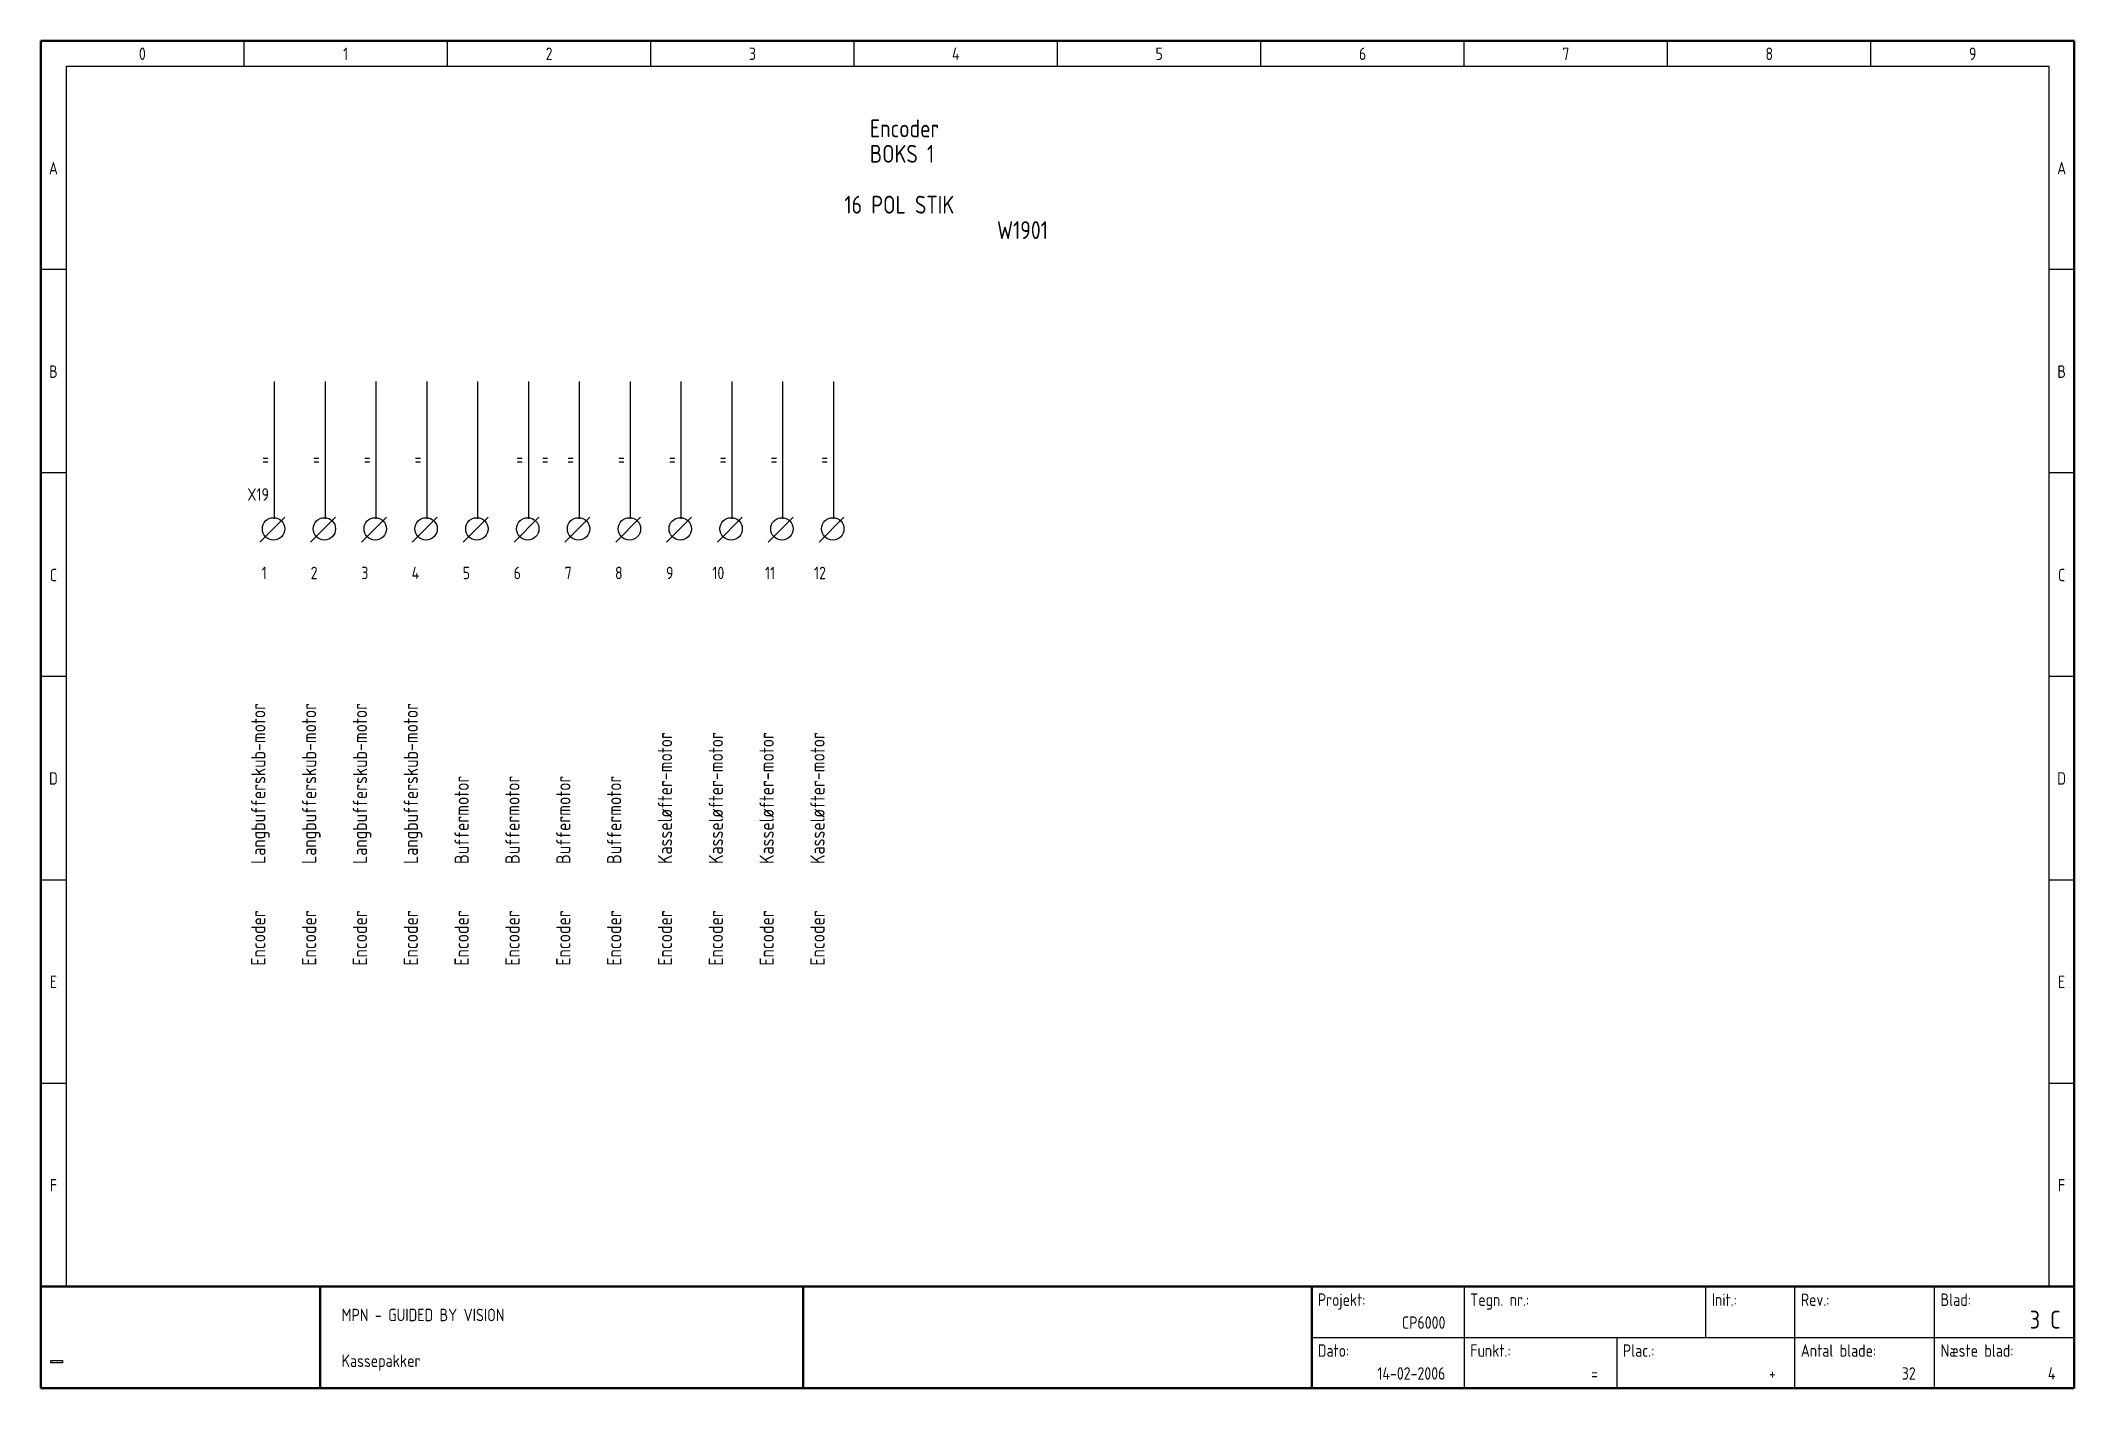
# Model space of a CAD drawing. Header units: millimetres. Extents: x 10 to 410, y 10 to 275.
import ezdxf
from ezdxf.enums import TextEntityAlignment as Align

# ---------------------------------------------------------------- set-up
doc = ezdxf.new("R2010")
doc.units = ezdxf.units.MM
doc.linetypes.add('Caddy_Solid', pattern=[0])
doc.styles.add('Caddy_Vectorfont1p', font='isocp___.ttf', dxfattribs={"width": 0.9})
picture_1 = doc.add_image_def('image1.bmp', size_in_pixel=(51, 10))

# ---------------------------------------------------------------- blocks, each defined once
blk = doc.blocks.new('Blk1')
at = {"linetype": 'Caddy_Solid', "lineweight": 50}
for p, q in [((10, 10), (10, 275)), ((10, 275), (410, 275)), ((410, 275), (410, 10)), ((10, 30), (410, 30)), ((65, 30), (65, 10)), ((160, 30), (160, 10)), ((260, 30), (260, 10)), ((410, 10), (10, 10))]:
    blk.add_line(p, q, dxfattribs=at)
at = {"linetype": 'Caddy_Solid', "lineweight": 25}
for p, q in [((50, 270), (50, 275)), ((90, 270), (90, 275)), ((130, 270), (130, 275)), ((170, 270), (170, 275)), ((210, 270), (210, 275)), ((250, 270), (250, 275)), ((290, 270), (290, 275)), ((330, 270), (330, 275)), ((370, 270), (370, 275)), ((15, 270), (15, 30)), ((15, 270), (405, 270)), ((405, 270), (405, 30)), ((15, 230), (10, 230)), ((410, 230), (405, 230)), ((15, 190), (10, 190)), ((410, 190), (405, 190)), ((15, 150), (10, 150)), ((410, 150), (405, 150)), ((10, 110), (15, 110)), ((405, 110), (410, 110)), ((10, 70), (15, 70)), ((405, 70), (410, 70)), ((10, 30), (15, 30)), ((290, 30), (290, 10)), ((337.5, 20), (337.5, 30)), ((355, 20), (355, 30)), ((382.5, 20), (382.5, 30)), ((405, 30), (410, 30)), ((260, 20), (410, 20)), ((320, 20), (320, 10)), ((355, 10), (355, 20)), ((382.5, 10), (382.5, 20))]:
    blk.add_line(p, q, dxfattribs=at)
at = {"lineweight": 25, "style": 'Caddy_Vectorfont1p', "width": 0.9}
for s, p in [('0', (30, 271.2)), ('1', (70, 271.2)), ('2', (110, 271.2)), ('3', (150, 271.2)), ('4', (190, 271.2)), ('5', (230, 271.2)), ('6', (270, 271.2)), ('7', (310, 271.2)), ('8', (350, 271.2)), ('9', (390, 271.2)), ('A', (12.5, 248.7)), ('A', (407.5, 248.7)), ('B', (12.5, 208.7)), ('B', (407.5, 208.7)), ('C', (12.5, 168.7)), ('C', (407.5, 168.7)), ('D', (12.5, 128.7)), ('D', (407.5, 128.7)), ('E', (12.5, 88.7)), ('E', (407.5, 88.7)), ('F', (12.5, 48.7)), ('F', (407.5, 48.7))]:
    blk.add_text(s, height=2.45, dxfattribs=at).set_placement(p, align=Align.CENTER)
for s, p in [('Projekt:', (261.2, 26.2)), ('Tegn. nr.:', (291.2, 26.2)), ('Init.:', (338.7, 26.2)), ('Rev.:', (356.2, 26.2)), ('Blad:', (383.7, 26.2)), ('MPN - GUIDED BY VISION', (69.2, 23.2)), ('Kassepakker', (69.2, 14.2)), ('Dato:', (261.2, 16.2)), ('Funkt.:', (291.2, 16.2)), ('Plac.:', (321.2, 16.2)), ('Antal blade:', (356.2, 16.2)), ('Næste blad:', (383.7, 16.2))]:
    blk.add_text(s, height=2.45, dxfattribs=at).set_placement(p)
for s, p in [('CP6000', (286.3, 21.7)), ('14-02-2006', (286.3, 11.7)), ('=', (316.3, 11.7)), ('+', (351.3, 11.7)), ('32', (378.8, 11.7)), ('4', (406.3, 11.7))]:
    blk.add_text(s, height=2.45, dxfattribs=at).set_placement(p, align=Align.RIGHT)
at = {"lineweight": 35, "style": 'Caddy_Vectorfont1p', "width": 0.9}
blk.add_text('3', height=3.5, dxfattribs=at).set_placement((403.25, 21.75), align=Align.RIGHT)
blk.add_text('C', height=3.5, dxfattribs=at).set_placement((405.25, 21.75))
image = blk.add_image(picture_1, insert=(12, 15), size_in_units=(2.32, 0.484))
blk = doc.blocks.new('Blk2')
at = {"linetype": 'Caddy_Solid', "lineweight": 25}
blk.add_line((53.1, 176.4), (58, 181.3), dxfattribs=at)
blk.add_circle((55.8, 179), 2.2, dxfattribs=at)
at = {"lineweight": 25, "style": 'Caddy_Vectorfont1p', "width": 0.9, "flags": 1}
for tag, p in [('$TAG140020', (54.9, 191.55)), ('$TAG140050', (49.9, 183.05)), ('$TAG160410', (52.8, 172.75))]:
    blk.add_attdef(tag, text='', height=2.45, dxfattribs=at).set_placement(p, align=Align.RIGHT)
at = {"lineweight": 25, "style": 'Caddy_Vectorfont1p', "width": 0.9}
for tag, p in [('$TAG160010', (54.9, 184.55)), ('$TAG160040', (45.3, 172.25)), ('$TAG160040', (45.3, 171.82)), ('$TAG160400', (54.46, 169.11))]:
    blk.add_attdef(tag, text='', height=2.45, dxfattribs=at).set_placement(p, align=Align.RIGHT)
blk = doc.blocks.new('Blk3')
at = {"linetype": 'Caddy_Solid', "lineweight": 25}
blk.add_line((63.1, 176.4), (68, 181.3), dxfattribs=at)
blk.add_circle((65.8, 179), 2.2, dxfattribs=at)
at = {"lineweight": 25, "style": 'Caddy_Vectorfont1p', "width": 0.9, "flags": 1}
for tag, p in [('$TAG140020', (64.9, 191.55)), ('$TAG140050', (59.9, 183.05)), ('$TAG160010', (64.9, 184.55)), ('$TAG160410', (62.8, 172.75))]:
    blk.add_attdef(tag, text='', height=2.45, dxfattribs=at).set_placement(p, align=Align.RIGHT)
at = {"lineweight": 25, "style": 'Caddy_Vectorfont1p', "width": 0.9}
for tag, p in [('$TAG160040', (55.3, 172.25)), ('$TAG160040', (55.3, 171.82)), ('$TAG160400', (64.46, 169.11))]:
    blk.add_attdef(tag, text='', height=2.45, dxfattribs=at).set_placement(p, align=Align.RIGHT)
blk = doc.blocks.new('Blk4')
at = {"linetype": 'Caddy_Solid', "lineweight": 25}
blk.add_line((73.1, 176.4), (78, 181.3), dxfattribs=at)
blk.add_circle((75.8, 179), 2.2, dxfattribs=at)
at = {"lineweight": 25, "style": 'Caddy_Vectorfont1p', "width": 0.9, "flags": 1}
for tag, p in [('$TAG140020', (74.9, 191.55)), ('$TAG140050', (69.9, 183.05)), ('$TAG160010', (74.9, 184.55)), ('$TAG160410', (72.8, 172.75))]:
    blk.add_attdef(tag, text='', height=2.45, dxfattribs=at).set_placement(p, align=Align.RIGHT)
at = {"lineweight": 25, "style": 'Caddy_Vectorfont1p', "width": 0.9}
for tag, p in [('$TAG160040', (65.3, 172.25)), ('$TAG160040', (65.3, 171.82)), ('$TAG160400', (74.46, 169.11))]:
    blk.add_attdef(tag, text='', height=2.45, dxfattribs=at).set_placement(p, align=Align.RIGHT)
blk = doc.blocks.new('Blk5')
at = {"linetype": 'Caddy_Solid', "lineweight": 25}
blk.add_line((83.1, 176.4), (88, 181.3), dxfattribs=at)
blk.add_circle((85.8, 179), 2.2, dxfattribs=at)
at = {"lineweight": 25, "style": 'Caddy_Vectorfont1p', "width": 0.9, "flags": 1}
for tag, p in [('$TAG140020', (84.9, 191.55)), ('$TAG140050', (79.9, 183.05)), ('$TAG160010', (84.9, 184.55)), ('$TAG160410', (82.8, 172.75))]:
    blk.add_attdef(tag, text='', height=2.45, dxfattribs=at).set_placement(p, align=Align.RIGHT)
at = {"lineweight": 25, "style": 'Caddy_Vectorfont1p', "width": 0.9}
for tag, p in [('$TAG160040', (75.3, 172.25)), ('$TAG160040', (75.3, 171.82)), ('$TAG160400', (84.46, 169.11))]:
    blk.add_attdef(tag, text='', height=2.45, dxfattribs=at).set_placement(p, align=Align.RIGHT)
blk = doc.blocks.new('Blk6')
at = {"linetype": 'Caddy_Solid', "lineweight": 25}
blk.add_line((93.1, 176.4), (98, 181.3), dxfattribs=at)
blk.add_circle((95.8, 179), 2.2, dxfattribs=at)
at = {"lineweight": 25, "style": 'Caddy_Vectorfont1p', "width": 0.9, "flags": 1}
for tag, p in [('$TAG140020', (94.9, 191.55)), ('$TAG140050', (89.9, 183.05)), ('$TAG160010', (94.9, 184.55)), ('$TAG160410', (92.8, 172.75))]:
    blk.add_attdef(tag, text='', height=2.45, dxfattribs=at).set_placement(p, align=Align.RIGHT)
at = {"lineweight": 25, "style": 'Caddy_Vectorfont1p', "width": 0.9}
for tag, p in [('$TAG160040', (85.3, 172.25)), ('$TAG160040', (85.3, 171.82)), ('$TAG160400', (94.46, 169.11))]:
    blk.add_attdef(tag, text='', height=2.45, dxfattribs=at).set_placement(p, align=Align.RIGHT)
blk = doc.blocks.new('Blk7')
at = {"linetype": 'Caddy_Solid', "lineweight": 25}
blk.add_line((103.1, 176.4), (108, 181.3), dxfattribs=at)
blk.add_circle((105.8, 179), 2.2, dxfattribs=at)
at = {"lineweight": 25, "style": 'Caddy_Vectorfont1p', "width": 0.9, "flags": 1}
for tag, p in [('$TAG140020', (104.9, 191.55)), ('$TAG140050', (99.9, 183.05)), ('$TAG160010', (104.9, 184.55)), ('$TAG160410', (102.8, 172.75))]:
    blk.add_attdef(tag, text='', height=2.45, dxfattribs=at).set_placement(p, align=Align.RIGHT)
at = {"lineweight": 25, "style": 'Caddy_Vectorfont1p', "width": 0.9}
for tag, p in [('$TAG160040', (95.3, 172.25)), ('$TAG160040', (95.3, 171.82)), ('$TAG160400', (104.46, 169.11))]:
    blk.add_attdef(tag, text='', height=2.45, dxfattribs=at).set_placement(p, align=Align.RIGHT)
blk = doc.blocks.new('Blk8')
at = {"linetype": 'Caddy_Solid', "lineweight": 25}
blk.add_line((113.1, 176.4), (118, 181.3), dxfattribs=at)
blk.add_circle((115.8, 179), 2.2, dxfattribs=at)
at = {"lineweight": 25, "style": 'Caddy_Vectorfont1p', "width": 0.9, "flags": 1}
for tag, p in [('$TAG140020', (114.9, 191.55)), ('$TAG140050', (109.9, 183.05)), ('$TAG160010', (114.9, 184.55)), ('$TAG160410', (112.8, 172.75))]:
    blk.add_attdef(tag, text='', height=2.45, dxfattribs=at).set_placement(p, align=Align.RIGHT)
at = {"lineweight": 25, "style": 'Caddy_Vectorfont1p', "width": 0.9}
for tag, p in [('$TAG160040', (105.3, 172.25)), ('$TAG160040', (105.3, 171.82)), ('$TAG160400', (114.46, 169.11))]:
    blk.add_attdef(tag, text='', height=2.45, dxfattribs=at).set_placement(p, align=Align.RIGHT)
blk = doc.blocks.new('Blk9')
at = {"linetype": 'Caddy_Solid', "lineweight": 25}
blk.add_line((123.1, 176.4), (128, 181.3), dxfattribs=at)
blk.add_circle((125.8, 179), 2.2, dxfattribs=at)
at = {"lineweight": 25, "style": 'Caddy_Vectorfont1p', "width": 0.9, "flags": 1}
for tag, p in [('$TAG140020', (124.9, 191.55)), ('$TAG140050', (119.9, 183.05)), ('$TAG160010', (124.9, 184.55)), ('$TAG160410', (122.8, 172.75))]:
    blk.add_attdef(tag, text='', height=2.45, dxfattribs=at).set_placement(p, align=Align.RIGHT)
at = {"lineweight": 25, "style": 'Caddy_Vectorfont1p', "width": 0.9}
for tag, p in [('$TAG160040', (115.3, 172.25)), ('$TAG160040', (115.3, 171.82)), ('$TAG160400', (124.46, 169.11))]:
    blk.add_attdef(tag, text='', height=2.45, dxfattribs=at).set_placement(p, align=Align.RIGHT)
blk = doc.blocks.new('Blk10')
at = {"linetype": 'Caddy_Solid', "lineweight": 25}
blk.add_line((133.1, 176.4), (138, 181.3), dxfattribs=at)
blk.add_circle((135.8, 179), 2.2, dxfattribs=at)
at = {"lineweight": 25, "style": 'Caddy_Vectorfont1p', "width": 0.9, "flags": 1}
for tag, p in [('$TAG140020', (134.9, 191.55)), ('$TAG140050', (129.9, 183.05)), ('$TAG160010', (134.9, 184.55)), ('$TAG160410', (132.8, 172.75))]:
    blk.add_attdef(tag, text='', height=2.45, dxfattribs=at).set_placement(p, align=Align.RIGHT)
at = {"lineweight": 25, "style": 'Caddy_Vectorfont1p', "width": 0.9}
for tag, p in [('$TAG160040', (125.3, 172.25)), ('$TAG160040', (125.3, 171.82)), ('$TAG160400', (134.46, 169.11))]:
    blk.add_attdef(tag, text='', height=2.45, dxfattribs=at).set_placement(p, align=Align.RIGHT)
blk = doc.blocks.new('Blk11')
at = {"linetype": 'Caddy_Solid', "lineweight": 25}
blk.add_line((143.1, 176.4), (148, 181.3), dxfattribs=at)
blk.add_circle((145.8, 179), 2.2, dxfattribs=at)
at = {"lineweight": 25, "style": 'Caddy_Vectorfont1p', "width": 0.9, "flags": 1}
for tag, p in [('$TAG140020', (144.9, 191.55)), ('$TAG140050', (139.9, 183.05)), ('$TAG160010', (144.9, 184.55)), ('$TAG160410', (142.8, 172.75))]:
    blk.add_attdef(tag, text='', height=2.45, dxfattribs=at).set_placement(p, align=Align.RIGHT)
at = {"lineweight": 25, "style": 'Caddy_Vectorfont1p', "width": 0.9}
for tag, p in [('$TAG160040', (135.3, 172.25)), ('$TAG160040', (135.3, 171.82)), ('$TAG160400', (144.46, 169.11))]:
    blk.add_attdef(tag, text='', height=2.45, dxfattribs=at).set_placement(p, align=Align.RIGHT)
blk = doc.blocks.new('Blk12')
at = {"linetype": 'Caddy_Solid', "lineweight": 25}
blk.add_line((153.1, 176.4), (158, 181.3), dxfattribs=at)
blk.add_circle((155.8, 179), 2.2, dxfattribs=at)
at = {"lineweight": 25, "style": 'Caddy_Vectorfont1p', "width": 0.9, "flags": 1}
for tag, p in [('$TAG140020', (154.9, 191.55)), ('$TAG140050', (149.9, 183.05)), ('$TAG160010', (154.9, 184.55)), ('$TAG160410', (152.8, 172.75))]:
    blk.add_attdef(tag, text='', height=2.45, dxfattribs=at).set_placement(p, align=Align.RIGHT)
at = {"lineweight": 25, "style": 'Caddy_Vectorfont1p', "width": 0.9}
for tag, p in [('$TAG160040', (145.3, 172.25)), ('$TAG160040', (145.3, 171.82)), ('$TAG160400', (154.46, 169.11))]:
    blk.add_attdef(tag, text='', height=2.45, dxfattribs=at).set_placement(p, align=Align.RIGHT)
blk = doc.blocks.new('Blk13')
at = {"linetype": 'Caddy_Solid', "lineweight": 25}
blk.add_line((163.1, 176.4), (168, 181.3), dxfattribs=at)
blk.add_circle((165.8, 179), 2.2, dxfattribs=at)
at = {"lineweight": 25, "style": 'Caddy_Vectorfont1p', "width": 0.9, "flags": 1}
for tag, p in [('$TAG140020', (164.9, 191.55)), ('$TAG140050', (159.9, 183.05)), ('$TAG160010', (164.9, 184.55)), ('$TAG160410', (162.8, 172.75))]:
    blk.add_attdef(tag, text='', height=2.45, dxfattribs=at).set_placement(p, align=Align.RIGHT)
at = {"lineweight": 25, "style": 'Caddy_Vectorfont1p', "width": 0.9}
for tag, p in [('$TAG160040', (155.3, 172.25)), ('$TAG160040', (155.3, 171.82)), ('$TAG160400', (164.46, 169.11))]:
    blk.add_attdef(tag, text='', height=2.45, dxfattribs=at).set_placement(p, align=Align.RIGHT)

msp = doc.modelspace()

# ---------------------------------------------------------------- linework, layer by layer
at = {"linetype": 'Caddy_Solid', "lineweight": 25}
for p, q in [((56, 181), (56, 208)), ((66, 181), (66, 208)), ((76, 181), (76, 208)), ((86, 181), (86, 208)), ((96, 181), (96, 208)), ((106, 181), (106, 208)), ((116, 181), (116, 208)), ((126, 181), (126, 208)), ((136, 181), (136, 208)), ((146, 181), (146, 208)), ((156, 181), (156, 208)), ((166, 181), (166, 208))]:
    msp.add_line(p, q, dxfattribs=at)

# ---------------------------------------------------------------- block references
msp.add_blockref('Blk1', (0, 0, 1))
ref = msp.add_blockref('Blk2', (0, 0, 1))
ref.add_attrib('$TAG160010', 'X19', dxfattribs={"lineweight": 25, "height": 2.45, "style": 'Caddy_Vectorfont1p', "width": 0.9}).set_placement((54.9, 184.55), align=Align.RIGHT)
ref.add_attrib('$TAG160400', '1', dxfattribs={"lineweight": 25, "height": 2.45, "style": 'Caddy_Vectorfont1p', "width": 0.9}).set_placement((54.46, 169.11), align=Align.RIGHT)
ref = msp.add_blockref('Blk3', (0, 0, 1))
ref.add_attrib('$TAG160400', '2', dxfattribs={"lineweight": 25, "height": 2.45, "style": 'Caddy_Vectorfont1p', "width": 0.9}).set_placement((64.46, 169.11), align=Align.RIGHT)
ref = msp.add_blockref('Blk4', (0, 0, 1))
ref.add_attrib('$TAG160400', '3', dxfattribs={"lineweight": 25, "height": 2.45, "style": 'Caddy_Vectorfont1p', "width": 0.9}).set_placement((74.46, 169.11), align=Align.RIGHT)
ref = msp.add_blockref('Blk5', (0, 0, 1))
ref.add_attrib('$TAG160400', '4', dxfattribs={"lineweight": 25, "height": 2.45, "style": 'Caddy_Vectorfont1p', "width": 0.9}).set_placement((84.46, 169.11), align=Align.RIGHT)
ref = msp.add_blockref('Blk6', (0, 0, 1))
ref.add_attrib('$TAG160400', '5', dxfattribs={"lineweight": 25, "height": 2.45, "style": 'Caddy_Vectorfont1p', "width": 0.9}).set_placement((94.46, 169.11), align=Align.RIGHT)
ref = msp.add_blockref('Blk7', (0, 0, 1))
ref.add_attrib('$TAG160400', '6', dxfattribs={"lineweight": 25, "height": 2.45, "style": 'Caddy_Vectorfont1p', "width": 0.9}).set_placement((104.46, 169.11), align=Align.RIGHT)
ref = msp.add_blockref('Blk8', (0, 0, 1))
ref.add_attrib('$TAG160400', '7', dxfattribs={"lineweight": 25, "height": 2.45, "style": 'Caddy_Vectorfont1p', "width": 0.9}).set_placement((114.46, 169.11), align=Align.RIGHT)
ref = msp.add_blockref('Blk9', (0, 0, 1))
ref.add_attrib('$TAG160400', '8', dxfattribs={"lineweight": 25, "height": 2.45, "style": 'Caddy_Vectorfont1p', "width": 0.9}).set_placement((124.46, 169.11), align=Align.RIGHT)
ref = msp.add_blockref('Blk10', (0, 0, 1))
ref.add_attrib('$TAG160400', '9', dxfattribs={"lineweight": 25, "height": 2.45, "style": 'Caddy_Vectorfont1p', "width": 0.9}).set_placement((134.46, 169.11), align=Align.RIGHT)
ref = msp.add_blockref('Blk11', (0, 0, 1))
ref.add_attrib('$TAG160400', '10', dxfattribs={"lineweight": 25, "height": 2.45, "style": 'Caddy_Vectorfont1p', "width": 0.9}).set_placement((144.46, 169.11), align=Align.RIGHT)
ref = msp.add_blockref('Blk12', (0, 0, 1))
ref.add_attrib('$TAG160400', '11', dxfattribs={"lineweight": 25, "height": 2.45, "style": 'Caddy_Vectorfont1p', "width": 0.9}).set_placement((154.46, 169.11), align=Align.RIGHT)
ref = msp.add_blockref('Blk13', (0, 0, 1))
ref.add_attrib('$TAG160400', '12', dxfattribs={"lineweight": 25, "height": 2.45, "style": 'Caddy_Vectorfont1p', "width": 0.9}).set_placement((164.46, 169.11), align=Align.RIGHT)

# ---------------------------------------------------------------- texts
at = {"lineweight": 25, "style": 'Caddy_Vectorfont1p', "width": 0.9}
for s, p in [('Encoder', (173.1, 256)), ('BOKS 1', (173.1, 251)), ('16 POL STIK ', (168.1, 241)), ('W1901', (198.1, 236))]:
    msp.add_text(s, height=3.5, dxfattribs=at).set_placement(p)
for p in [(54.9, 191.55), (64.9, 191.55), (74.9, 191.55), (84.9, 191.55), (104.9, 191.55), (109.9, 191.55), (114.9, 191.55), (124.9, 191.55), (134.9, 191.55), (144.9, 191.55), (154.9, 191.55), (164.9, 191.55)]:
    msp.add_text('=', height=2.45, dxfattribs=at).set_placement(p, align=Align.RIGHT)
for s, p in [('Langbufferskub-motor', (54.2, 113.1)), ('Langbufferskub-motor', (64.2, 113.1)), ('Langbufferskub-motor', (74.2, 113.1)), ('Langbufferskub-motor', (84.2, 113.1)), ('Kasseløfter-motor', (134.2, 113.1)), ('Kasseløfter-motor', (144.2, 113.1)), ('Kasseløfter-motor', (154.2, 113.1)), ('Kasseløfter-motor', (164.2, 113.1)), ('Buffermotor', (94.2, 113.1)), ('Buffermotor', (104.2, 113.1)), ('Buffermotor', (114.2, 113.1)), ('Buffermotor', (124.2, 113.1)), ('Encoder', (54.2, 93.1)), ('Encoder', (64.2, 93.1)), ('Encoder', (74.2, 93.1)), ('Encoder', (84.2, 93.1)), ('Encoder', (94.2, 93.1)), ('Encoder', (104.2, 93.1)), ('Encoder', (114.2, 93.1)), ('Encoder', (124.2, 93.1)), ('Encoder', (134.2, 93.1)), ('Encoder', (144.2, 93.1)), ('Encoder', (154.2, 93.1)), ('Encoder', (164.2, 93.1))]:
    msp.add_text(s, height=2.8, rotation=90, dxfattribs=at).set_placement(p)

doc.saveas('drawing.dxf')
